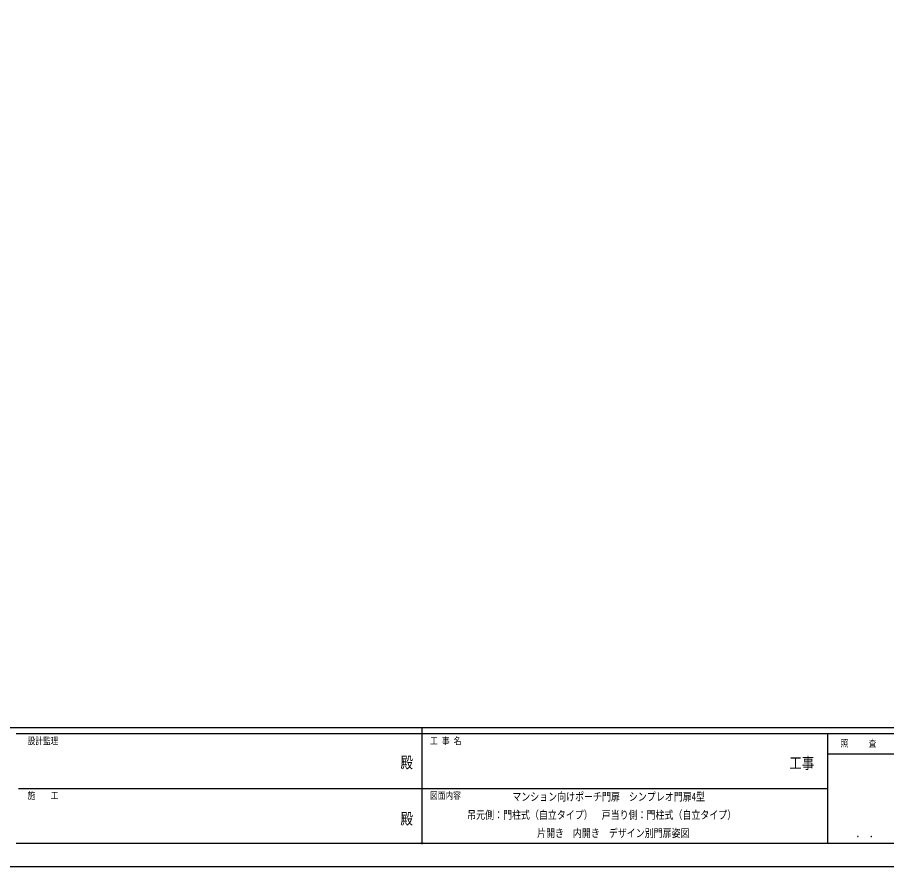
# Model space of a CAD drawing. Units: millimetres, scale not verified. Extents: x -4205 to 4205, y -2970 to 2970.
# Drawn here: x -1301 to 1484, y -2970 to -250 of the extents above; entities that cross this region are included whole.
import ezdxf
from ezdxf.enums import TextEntityAlignment as Align

# ---------------------------------------------------------------- set-up
doc = ezdxf.new("R2010")
doc.units = ezdxf.units.MM
doc.header["$LTSCALE"] = 10
doc.header["$PDMODE"] = 32
doc.header["$PDSIZE"] = 5
doc.layers.add('0-1_USER1', color=3, linetype='Continuous')
doc.layers.add('0-5_YKK_ZWAK', color=7, linetype='Continuous')
doc.styles.add('ＭＳ ゴシック', font='')
doc.styles.get('ＭＳ ゴシック').set_extended_font_data('MS Gothic')

msp = doc.modelspace()

# ---------------------------------------------------------------- linework, layer by layer
at = {"layer": '0-5_YKK_ZWAK'}
for p, q in [((3895.02, -2525), (-3904.98, -2525)), ((-4.98, -2525), (-4.98, -2895)), ((-4.98, -2545), (-1304.98, -2545)), ((1295.02, -2545), (-4.98, -2545)), ((1985.02, -2610), (1295.02, -2610)), ((-1297.48, -2720), (-4.98, -2720)), ((-4.98, -2720), (1295.02, -2720)), ((-1304.98, -2895), (-4.98, -2895)), ((-4.98, -2895), (1295.02, -2895)), ((1295.02, -2895), (1985.02, -2895))]:
    msp.add_line(p, q, dxfattribs=at)
msp.add_lwpolyline([(-4205, -2970), (4205, -2970), (4205, 2970), (-4205, 2970)], close=True, dxfattribs=at)
msp.add_lwpolyline([(1985.02, -2545), (1295.02, -2545), (1295.02, -2895)], dxfattribs=at)
msp.add_point((-4.98, -2895), dxfattribs=at)

# ---------------------------------------------------------------- texts
at = {"layer": '0-1_USER1', "style": 'ＭＳ ゴシック', "width": 0.8}
for s, p in [('マンション向けポーチ門扉\u3000シンプレオ門扉4型', (284.75, -2766.67)), ('吊元側：門柱式（自立タイプ）\u3000戸当り側：門柱式（自立タイプ）', (140.09, -2825)), ('片開き\u3000内開き\u3000デザイン別門扉姿図', (364.09, -2883.33))]:
    msp.add_text(s, height=25.66, dxfattribs=at).set_placement(p, align=Align.BOTTOM_LEFT)
at = {"layer": '0-5_YKK_ZWAK', "style": 'ＭＳ ゴシック', "width": 0.8}
for s, height, p in [('設計監理', 21.99, (-1268.31, -2585)), ('工 事 名', 21.99, (21.27, -2585)), ('照     査', 21.99, (1336.42, -2592.5)), ('殿', 36.66, (-73.67, -2665.83)), ('工事', 36.66, (1172.33, -2667.46)), ('施\u3000\u3000工', 21.99, (-1268.31, -2760)), ('図面内容', 21.99, (21.27, -2760)), ('殿', 36.66, (-73.67, -2845.83)), ('． ．', 25.92, (1385, -2884.35))]:
    msp.add_text(s, height=height, dxfattribs=at).set_placement(p, align=Align.BOTTOM_LEFT)

doc.saveas('drawing.dxf')
